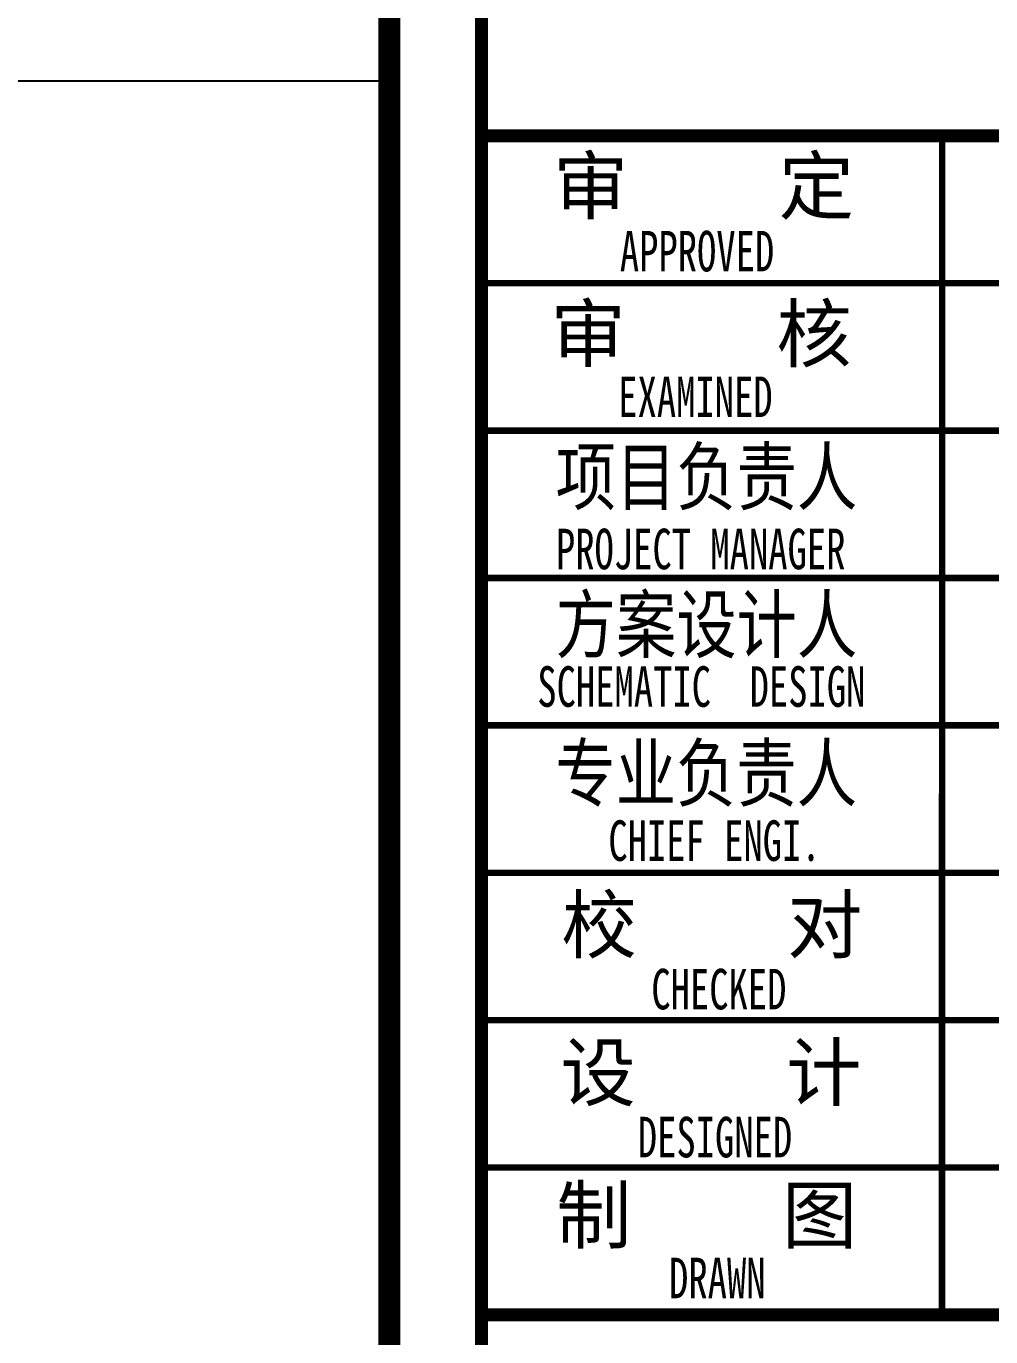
# Model space of a CAD drawing. Extents: x 393367 to 3005760, y 4998 to 826018.
# Drawn here: x 2120824 to 2126060, y 466244 to 473358 of the extents above; entities that cross this region are included whole.
import ezdxf
from ezdxf.enums import TextEntityAlignment as Align

# ---------------------------------------------------------------- set-up
doc = ezdxf.new("R2010")
doc.units = 0
doc.header["$LTSCALE"] = 1000
doc.layers.get('Defpoints').update_dxf_attribs({"linetype": 'CONTINUOUS'})
for name, color, linetype in [('C-SHET-TTLB', 11, 'CONTINUOUS'), ('图框', 7, 'CONTINUOUS'), ('图签文字', 4, 'CONTINUOUS')]:
    doc.layers.add(name, color=color, linetype=linetype)
doc.styles.add('建筑图签-1', font='simhei.ttf', dxfattribs={"width": 0.7})

msp = doc.modelspace()

# ---------------------------------------------------------------- linework, layer by layer
at = {"layer": 'C-SHET-TTLB', "const_width": 120}
msp.add_lwpolyline([(2028035.72511, 516962.12225), (2122795.72511, 516962.12225), (2122795.72511, 459562.12225), (2028035.72511, 459562.12225)], close=True, dxfattribs=at)
at = {"layer": 'C-SHET-TTLB'}
msp.add_lwpolyline([(2122795.72511, 516962.12225, 120, 120, 0), (2122795.72511, 459562.12225, 90, 90, 0)], format="xyseb", dxfattribs=at)
at = {"layer": 'Defpoints', "color": 252}
msp.add_line((2028035.72511, 473062.12225), (2122795.72511, 473062.12225), dxfattribs=at)
at = {"layer": '图框'}
for points, const_width in [([(2123295.72511, 459562.12225), (2123295.72511, 516962.12225)], 70), ([(2130295.72511, 472762.45482), (2123295.72511, 472762.45482)], 70), ([(2123295.72511, 472762.45482), (2130295.72511, 472762.45482)], 70), ([(2125795.2377, 466362.45482), (2125795.72511, 472762.45482)], 35), ([(2123295.72511, 471962.45482), (2130295.72511, 471962.45482)], 35), ([(2123295.72511, 471162.45482), (2130295.72511, 471162.45482)], 35), ([(2123295.72511, 470362.45482), (2130295.72511, 470362.45482)], 35), ([(2123295.72511, 469562.45482), (2130295.72511, 469562.45482)], 35), ([(2123295.72511, 468762.45482), (2130295.72511, 468762.45482)], 35), ([(2123295.72511, 467962.45482), (2130295.72511, 467962.45482)], 35), ([(2123295.72511, 467162.45482), (2130295.72511, 467162.45482)], 35), ([(2123295.72511, 466362.45482), (2130295.72511, 466362.45482)], 70)]:
    msp.add_lwpolyline(points, dxfattribs=dict(at, const_width=const_width))

# ---------------------------------------------------------------- texts
at = {"layer": '图签文字', "color": 7, "style": '建筑图签-1'}
for s, p in [('审    定', (2123683.41795, 472341.33649)), ('审    核', (2123670.30049, 471539.04404)), ('校    对', (2123729.04734, 468330.30156)), ('设    计', (2123723.58693, 467528.62362)), ('制    图', (2123700.57964, 466753.81981))]:
    msp.add_text(s, height=300, dxfattribs=at).set_placement(p)
at = {"layer": '图签文字', "style": '建筑图签-1', "width": 0.7}
for s, p in [('APPROVED ', (2124046.36971, 472026.84788)), ('EXAMINED  ', (2124037.7482, 471236.28945, -1799)), ('PROJECT MANAGER', (2123699.57594, 470410.11005, -1799)), ('SCHEMATIC  DESIGN', (2123598.33847, 469663.49432, -1799))]:
    msp.add_text(s, height=220, dxfattribs=at).set_placement(p)
at = {"layer": '图签文字', "color": 7, "style": '建筑图签-1', "width": 0.8}
for s, p in [('项目负责人', (2123698.19416, 470762.80226)), ('方案设计人', (2123698.19416, 469960.27215)), ('专业负责人', (2123696.94253, 469153.77189))]:
    msp.add_text(s, height=300, dxfattribs=at).set_placement(p)
at = {"layer": '图签文字', "style": '建筑图签-1', "width": 0.7}
for s, p in [('CHIEF ENGI.', (2124560.21538, 468936.9514)), ('CHECKED  ', (2124688.77187, 468130.88454)), ('DESIGNED ', (2124615.27742, 467327.59642)), (' DRAWN   ', (2124680.30235, 466562.63297))]:
    msp.add_text(s, height=220, dxfattribs=at).set_placement(p, align=Align.MIDDLE)

doc.saveas('drawing.dxf')
